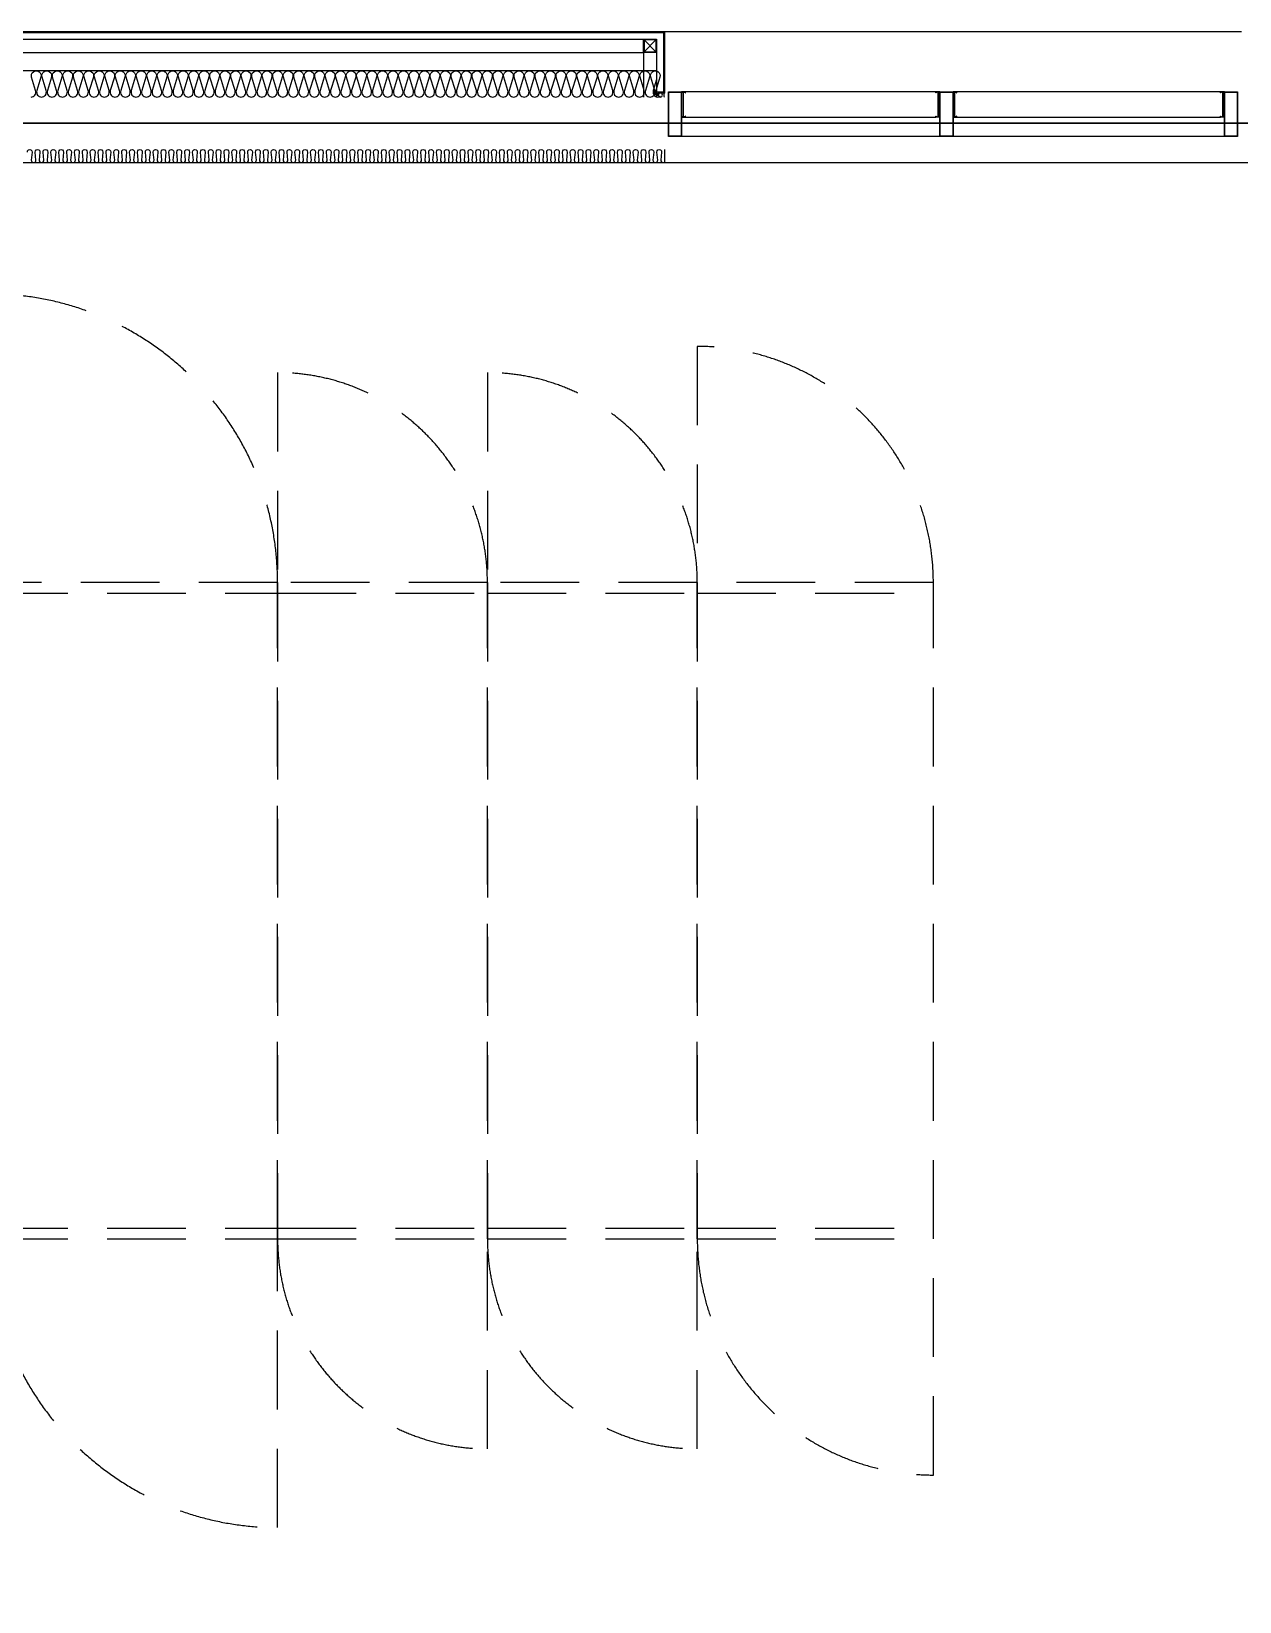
# Model space of a CAD drawing. Header units: millimetres. Extents: x -95754 to 177808, y 34455 to 149960.
# Drawn here: x 129565 to 134171, y 117373 to 123355 of the extents above; entities that cross this region are included whole.
import ezdxf

# ---------------------------------------------------------------- set-up
doc = ezdxf.new("R2010")
doc.units = ezdxf.units.MM
doc.header["$LTSCALE"] = 300
for name, pattern in [('CENTERX2', [4, 2.5, -0.5, 0.5, -0.5]), ('H1', [1.5, 1, -0.5]), ('HID', [2.8, 1.8, -1])]:
    doc.linetypes.add(name, pattern=pattern)
for name, color, linetype in [('------00 Switch Gear', 8, 'Continuous'), ('6FIN', 6, 'Continuous'), ('A-ELE-8', 8, 'Continuous'), ('A-ETC-전기', 253, 'H1'), ('A-FIN', 6, 'Continuous'), ('A-그릴', 4, 'Continuous'), ('A-하지철물', 55, 'Continuous'), ('ISL', 251, 'Continuous'), ('loco_SCR', 1, 'Continuous'), ('SCREW', 6, 'Continuous'), ('SHEET', 6, 'Continuous'), ('도면층1', 3, 'Continuous'), ('보(girder)', 7, 'HID'), ('복합판넬', 6, 'Continuous'), ('코킹', 191, 'Continuous')]:
    doc.layers.add(name, color=color, linetype=linetype)
doc.layers.add('A-ETC-AREA', color=21, linetype='Continuous', plot=False)

# ---------------------------------------------------------------- blocks, each defined once
blk = doc.blocks.new('900X2500')
at = {"layer": 'A-ETC-전기'}
for p, q in [((-2460, 900), (-2460, 0)), ((900, 900), (-42, 900)), ((-40, 900), (-40, 0)), ((-3400, 0), (-2458, 0))]:
    blk.add_line(p, q, dxfattribs=at)
at = {"layer": 'A-ETC-전기', "elevation": 0}
blk.add_lwpolyline([(-2500, 900), (-2500, 0), (0, 0), (0, 900)], close=True, dxfattribs=at)
at = {"layer": 'A-ETC-전기'}
for centre, start, end in [((-2500, 0), 90, 180), ((0, 900), 270, 0)]:
    blk.add_arc(centre, 900, start, end, dxfattribs=at)
blk = doc.blocks.new('800X2500')
at = {"layer": 'A-ETC-전기'}
for p, q in [((-2460, 800), (-2460, 0)), ((800, 800), (-42, 800)), ((-40, 800), (-40, 0)), ((-3300, 0), (-2458, 0))]:
    blk.add_line(p, q, dxfattribs=at)
blk.add_lwpolyline([(-2500, 800), (-2500, 0), (0, 0), (0, 800)], close=True, dxfattribs=at)
for centre, start, end in [((-2500, 0), 90, 180), ((0, 800), 270, 0)]:
    blk.add_arc(centre, 800, start, end, dxfattribs=at)
blk = doc.blocks.new('1100X2500')
at = {"layer": 'A-ETC-전기'}
for p, q in [((-2460, 1100), (-2460, 0)), ((1100, 1100), (-42, 1100)), ((-40, 1100), (-40, 0)), ((-3600, 0), (-2458, 0))]:
    blk.add_line(p, q, dxfattribs=at)
at = {"layer": 'A-ETC-전기', "elevation": 0}
blk.add_lwpolyline([(-2500, 1100), (-2500, 0), (0, 0), (0, 1100)], close=True, dxfattribs=at)
at = {"layer": 'A-ETC-전기'}
for centre, start, end in [((-2500, 0), 90, 180), ((0, 1100), 270, 0)]:
    blk.add_arc(centre, 1100, start, end, dxfattribs=at)
blk = doc.blocks.new('*U2411')
at = {"layer": 'A-그릴', "color": 8, "ltscale": 4}
for p, q in [((-1423.1, 170), (-438.1, 170)), ((-1423.1, 0), (-438.1, 0))]:
    blk.add_line(p, q, dxfattribs=at)
at = {"layer": 'A-그릴', "color": 8}
for p, q in [((-1408.1, 170), (-453.1, 170)), ((-453.1, 72.8), (-1408.1, 72.8))]:
    blk.add_line(p, q, dxfattribs=at)
at = {"layer": 'A-그릴', "color": 7, "ltscale": 4}
blk.add_line((-438.1, 0), (-438.1, 170), dxfattribs=at)
at = {"layer": 'A-그릴', "ltscale": 4}
for points in [[(-1423.1, 0), (-1423.1, 170), (-1473.1, 170), (-1473.1, 0), (-1423.1, 0)], [(-388.1, 0), (-388.1, 170), (-438.1, 170), (-438.1, 0), (-388.1, 0)]]:
    blk.add_lwpolyline(points, dxfattribs=at)
for points in [[(-1424.3, 1.2), (-1424.3, 168.8), (-1471.9, 168.8), (-1471.9, 1.2)], [(-1408.1, 170), (-1423.1, 170), (-1423.1, 168), (-1421.6, 168), (-1421.6, 168.9), (-1417.2, 168.9), (-1417.2, 73.9), (-1421.6, 73.9), (-1421.6, 74.8), (-1423.1, 74.8), (-1423.1, 72.8), (-1408.1, 72.8), (-1408.1, 76.8), (-1409.2, 76.8), (-1409.2, 73.9), (-1416.1, 73.9), (-1416.1, 168.9), (-1409.2, 168.9), (-1409.2, 166), (-1408.1, 166)], [(-453.1, 170), (-438.1, 170), (-438.1, 168), (-439.6, 168), (-439.6, 168.9), (-444, 168.9), (-444, 73.9), (-439.6, 73.9), (-439.6, 74.8), (-438.1, 74.8), (-438.1, 72.8), (-453.1, 72.8), (-453.1, 76.8), (-452, 76.8), (-452, 73.9), (-445.1, 73.9), (-445.1, 168.9), (-452, 168.9), (-452, 166), (-453.1, 166)], [(-389.3, 1.2), (-389.3, 168.8), (-436.9, 168.8), (-436.9, 1.2)]]:
    blk.add_lwpolyline(points, close=True, dxfattribs=at)
blk = doc.blocks.new('*U2290')
at = {"layer": '6FIN'}
blk.add_lwpolyline([(25.3, 50), (-24.7, 50), (-24.7, 0), (25.3, 0)], close=True, dxfattribs=at)
at = {"layer": 'SHEET', "color": 8}
for p, q in [((-22.2, 2.5), (22.8, 47.5)), ((22.8, 2.5), (-22.2, 47.5))]:
    blk.add_line(p, q, dxfattribs=at)
blk.add_lwpolyline([(22.3, 2.3), (-21.7, 2.3, -0.414214), (-22.4, 3), (-22.4, 47, -0.414214), (-21.7, 47.7), (22.3, 47.7, -0.414214), (23, 47), (23, 3, -0.414214)], format="xyb", close=True, dxfattribs=at)
blk = doc.blocks.new('screw-2')
at = {"layer": 'loco_SCR', "linetype": 'CENTERX2'}
blk.add_line((-8.6, 0), (20.1, 0), dxfattribs=at)
at = {"layer": 'loco_SCR'}
for p, q in [((-2.4, 1.6), (-1.7, 3)), ((-0.7, 0.3), (-2.2, 0.8)), ((0, 4), (0, -4)), ((0, 2), (12.5, 2)), ((4.2, 2.5), (2.4, -2.5)), ((5.9, 2.5), (4.1, -2.5)), ((7.6, 2.5), (5.8, -2.5)), ((9.3, 2.5), (7.5, -2.5)), ((11, 2.5), (10.3, 0.5)), ((16, 0), (11.1, 0.8)), ((16, 0), (12.4, -2)), ((16, 0), (12.5, 2)), ((-2.4, -1.6), (-1.7, -3)), ((-0.7, -0.3), (-2.2, -0.8)), ((0, -2), (12.4, -2)), ((9.8, -1), (9.2, -2.5))]:
    blk.add_line(p, q, dxfattribs=at)
for centre, radius, start, end in [((0, 0), 4, 90, 270), ((-2, 1.3), 0.5, 135, 249.90676), ((-2.1, 3.1), 0.393, 352.90945, 75.28993), ((-0.7, 0), 0.262, 273.80758, 86.54792), ((11.1, -0.6), 1.4, 70.8182, 270.52942), ((-2, -1.3), 0.5, 109.98259, 225), ((-2.1, -3), 0.393, 261.9149, 3.48676)]:
    blk.add_arc(centre, radius, start, end, dxfattribs=at)
blk = doc.blocks.new('A$Caf999d5d')
at = {"layer": 'A-FIN'}
for p, q in [((-1, 15), (25, 14.9)), ((3, 19), (29, 18.9)), ((25, 7.4), (25, 14.9)), ((28, 7.4), (25, 7.4)), ((29, 7.4), (25, 7.4)), ((29, 7.4), (29, 18.9))]:
    blk.add_line(p, q, dxfattribs=at)
at = {"layer": '코킹', "color": 1}
blk.add_circle((14.5, 7.5), 7.5, dxfattribs=at)
at = {"layer": '코킹', "color": 1, "extrusion": (0, 0, -1)}
blk.add_ellipse((-1, 7.5), major_axis=(0, 7.5), ratio=0.368706, start_param=0, end_param=3.141604, dxfattribs=at)
at = {"layer": 'SCREW', "xscale": 0.700000000000001, "yscale": 0.700000000000001, "zscale": 0.700000000000001, "rotation": 359.9997454971837}
blk.add_blockref('screw-2', (25, 11.2), dxfattribs=at)
blk = doc.blocks.new('A$C23e6e1ad')
at = {"layer": 'A-하지철물'}
for p, q in [((170, -30), (0, -30)), ((170, -80), (0, -80))]:
    blk.add_line(p, q, dxfattribs=at)
at = {"layer": '복합판넬'}
for p, q in [((250, 0), (15, 0)), ((246, -4), (19, -4))]:
    blk.add_line(p, q, dxfattribs=at)
at = {"layer": 'A-FIN', "rotation": 270}
blk.add_blockref('A$Caf999d5d', (0, -1), dxfattribs=at)
at = {"layer": '보(girder)', "rotation": 90}
blk.add_blockref('*U2290', (220, -55.3), dxfattribs=at)
blk = doc.blocks.new('*U2412')
at = {"layer": 'A-그릴', "color": 8, "ltscale": 4}
for p, q in [((-1473.1, 170), (-438.1, 170)), ((-1473.1, 0), (-438.1, 0))]:
    blk.add_line(p, q, dxfattribs=at)
at = {"layer": 'A-그릴', "color": 8}
for p, q in [((-1458.1, 170), (-453.1, 170)), ((-453.1, 72.8), (-1458.1, 72.8))]:
    blk.add_line(p, q, dxfattribs=at)
at = {"layer": 'A-그릴', "color": 7, "ltscale": 4}
blk.add_line((-438.1, 0), (-438.1, 170), dxfattribs=at)
at = {"layer": 'A-그릴', "ltscale": 4}
for points in [[(-1473.1, 0), (-1473.1, 170), (-1523.1, 170), (-1523.1, 0), (-1473.1, 0)], [(-388.1, 0), (-388.1, 170), (-438.1, 170), (-438.1, 0), (-388.1, 0)]]:
    blk.add_lwpolyline(points, dxfattribs=at)
for points in [[(-1474.3, 1.2), (-1474.3, 168.8), (-1521.9, 168.8), (-1521.9, 1.2)], [(-1458.1, 170), (-1473.1, 170), (-1473.1, 168), (-1471.6, 168), (-1471.6, 168.9), (-1467.2, 168.9), (-1467.2, 73.9), (-1471.6, 73.9), (-1471.6, 74.8), (-1473.1, 74.8), (-1473.1, 72.8), (-1458.1, 72.8), (-1458.1, 76.8), (-1459.2, 76.8), (-1459.2, 73.9), (-1466.1, 73.9), (-1466.1, 168.9), (-1459.2, 168.9), (-1459.2, 166), (-1458.1, 166)], [(-453.1, 170), (-438.1, 170), (-438.1, 168), (-439.6, 168), (-439.6, 168.9), (-444, 168.9), (-444, 73.9), (-439.6, 73.9), (-439.6, 74.8), (-438.1, 74.8), (-438.1, 72.8), (-453.1, 72.8), (-453.1, 76.8), (-452, 76.8), (-452, 73.9), (-445.1, 73.9), (-445.1, 168.9), (-452, 168.9), (-452, 166), (-453.1, 166)], [(-389.3, 1.2), (-389.3, 168.8), (-436.9, 168.8), (-436.9, 1.2)]]:
    blk.add_lwpolyline(points, close=True, dxfattribs=at)

msp = doc.modelspace()

# ---------------------------------------------------------------- linework, layer by layer
at = {"layer": 'A-ELE-8'}
for p, q in [((131978.6, 123355), (134178.6, 123355)), ((131978.6, 122905), (131978.6, 122905))]:
    msp.add_line(p, q, dxfattribs=at)
at = {"layer": 'A-ETC-AREA'}
for points in [[(109303.6, 107505), (145803.6, 107505), (145803.6, 123005), (109303.6, 123005)], [(109303.6, 123005), (136703.6, 123005), (136703.6, 111105), (109303.6, 111105)]]:
    msp.add_lwpolyline(points, close=True, dxfattribs=at)
at = {"layer": 'A-하지철물'}
for points in [[(108983.6, 122950), (108983.6, 123325), (131898.6, 123325)], [(109033.6, 122950), (109033.6, 123275), (131898.6, 123275)]]:
    msp.add_lwpolyline(points, dxfattribs=at)
at = {"layer": 'ISL'}
msp.add_line((131978.6, 122905), (131978.6, 122855), dxfattribs=at)
at = {"layer": 'ISL', "elevation": 0}
for points in [[(131948.6, 123205), (109103.6, 123205)], [(109453.6, 118665), (109453.6, 122855), (112753.6, 122855), (112753.6, 122355), (113553.6, 122355), (113553.6, 122855), (121303.6, 122855), (121303.6, 121855), (123853.6, 121855), (123853.6, 122355), (124353.6, 122355), (124353.6, 122855), (134353.6, 122855), (134353.6, 122355), (135153.6, 122355), (135153.6, 122855), (136553.6, 122855), (136553.6, 118455)]]:
    msp.add_lwpolyline(points, dxfattribs=at)
for points in [[(129563.6, 123105, 0.509267), (129581.3, 123129.3), (129565.9, 123180.8, -1.372593), (129601.3, 123180.8), (129585.9, 123129.3, 0.509267), (129603.6, 123105, 0.509267), (129621.3, 123129.3), (129605.9, 123180.8, -1.372593), (129641.3, 123180.8), (129625.9, 123129.3, 0.509267), (129643.6, 123105, 0.509267), (129661.3, 123129.3), (129645.9, 123180.8, -1.372593), (129681.3, 123180.8), (129665.9, 123129.3, 0.509267), (129683.6, 123105, 0.509267), (129701.3, 123129.3), (129685.9, 123180.8, -1.372593), (129721.3, 123180.8), (129705.9, 123129.3, 0.509267), (129723.6, 123105, 0.509267), (129741.3, 123129.3), (129725.9, 123180.8, -1.372593), (129761.3, 123180.8), (129745.9, 123129.3, 0.509267), (129763.6, 123105, 0.509267), (129781.3, 123129.3), (129765.9, 123180.8, -1.372593), (129801.3, 123180.8), (129785.9, 123129.3, 0.509267), (129803.6, 123105, 0.509267), (129821.3, 123129.3), (129805.9, 123180.8, -1.372593), (129841.3, 123180.8), (129825.9, 123129.3, 0.509267), (129843.6, 123105, 0.509267), (129861.3, 123129.3), (129845.9, 123180.8, -1.372593), (129881.3, 123180.8), (129865.9, 123129.3, 0.509267), (129883.6, 123105, 0.509267), (129901.3, 123129.3), (129885.9, 123180.8, -1.372593), (129921.3, 123180.8), (129905.9, 123129.3, 0.509267), (129923.6, 123105, 0.509267), (129941.3, 123129.3), (129925.9, 123180.8, -1.372593), (129961.3, 123180.8), (129945.9, 123129.3, 0.509267), (129963.6, 123105, 0.509267), (129981.3, 123129.3), (129965.9, 123180.8, -1.372593), (130001.3, 123180.8), (129985.9, 123129.3, 0.509267), (130003.6, 123105, 0.509267), (130021.3, 123129.3), (130005.9, 123180.8, -1.372593), (130041.3, 123180.8), (130025.9, 123129.3, 0.509267), (130043.6, 123105, 0.509267), (130061.3, 123129.3), (130045.9, 123180.8, -1.372593), (130081.3, 123180.8), (130065.9, 123129.3, 0.509267), (130083.6, 123105, 0.509267), (130101.3, 123129.3), (130085.9, 123180.8, -1.372593), (130121.3, 123180.8), (130105.9, 123129.3, 0.509267), (130123.6, 123105, 0.509267), (130141.3, 123129.3), (130125.9, 123180.8, -1.372593), (130161.3, 123180.8), (130145.9, 123129.3, 0.509267), (130163.6, 123105, 0.509267), (130181.3, 123129.3), (130165.9, 123180.8, -1.372593), (130201.3, 123180.8), (130185.9, 123129.3, 0.509267), (130203.6, 123105, 0.509267), (130221.3, 123129.3), (130205.9, 123180.8, -1.372593), (130241.3, 123180.8), (130225.9, 123129.3, 0.509267), (130243.6, 123105, 0.509267), (130261.3, 123129.3), (130245.9, 123180.8, -1.372593), (130281.3, 123180.8), (130265.9, 123129.3, 0.509267), (130283.6, 123105, 0.509267), (130301.3, 123129.3), (130285.9, 123180.8, -1.372593), (130321.3, 123180.8), (130305.9, 123129.3, 0.509267), (130323.6, 123105, 0.509267), (130341.3, 123129.3), (130325.9, 123180.8, -1.372593), (130361.3, 123180.8), (130345.9, 123129.3, 0.509267), (130363.6, 123105, 0.509267), (130381.3, 123129.3), (130365.9, 123180.8, -1.372593), (130401.3, 123180.8), (130385.9, 123129.3, 0.509267), (130403.6, 123105, 0.509267), (130421.3, 123129.3), (130405.9, 123180.8, -1.372593), (130441.3, 123180.8), (130425.9, 123129.3, 0.509267), (130443.6, 123105, 0.509267), (130461.3, 123129.3), (130445.9, 123180.8, -1.372593), (130481.3, 123180.8), (130465.9, 123129.3, 0.509267), (130483.6, 123105, 0.509267), (130501.3, 123129.3), (130485.9, 123180.8, -1.372593), (130521.3, 123180.8), (130505.9, 123129.3, 0.509267), (130523.6, 123105, 0.509267), (130541.3, 123129.3), (130525.9, 123180.8, -1.372593), (130561.3, 123180.8), (130545.9, 123129.3, 0.509267), (130563.6, 123105, 0.509267), (130581.3, 123129.3), (130565.9, 123180.8, -1.372593), (130601.3, 123180.8), (130585.9, 123129.3, 0.509267), (130603.6, 123105, 0.509267), (130621.3, 123129.3), (130605.9, 123180.8, -1.372593), (130641.3, 123180.8), (130625.9, 123129.3, 0.509267), (130643.6, 123105, 0.509267), (130661.3, 123129.3), (130645.9, 123180.8, -1.372593), (130681.3, 123180.8), (130665.9, 123129.3, 0.509267), (130683.6, 123105, 0.509267), (130701.3, 123129.3), (130685.9, 123180.8, -1.372593), (130721.3, 123180.8), (130705.9, 123129.3, 0.509267), (130723.6, 123105, 0.509267), (130741.3, 123129.3), (130725.9, 123180.8, -1.372593), (130761.3, 123180.8), (130745.9, 123129.3, 0.509267), (130763.6, 123105, 0.509267), (130781.3, 123129.3), (130765.9, 123180.8, -1.372593), (130801.3, 123180.8), (130785.9, 123129.3, 0.509267), (130803.6, 123105, 0.509267), (130821.3, 123129.3), (130805.9, 123180.8, -1.372593), (130841.3, 123180.8), (130825.9, 123129.3, 0.509267), (130843.6, 123105, 0.509267), (130861.3, 123129.3), (130845.9, 123180.8, -1.372593), (130881.3, 123180.8), (130865.9, 123129.3, 0.509267), (130883.6, 123105, 0.509267), (130901.3, 123129.3), (130885.9, 123180.8, -1.372593), (130921.3, 123180.8), (130905.9, 123129.3, 0.509267), (130923.6, 123105, 0.509267), (130941.3, 123129.3), (130925.9, 123180.8, -1.372593), (130961.3, 123180.8), (130945.9, 123129.3, 0.509267), (130963.6, 123105, 0.509267), (130981.3, 123129.3), (130965.9, 123180.8, -1.372593), (131001.3, 123180.8), (130985.9, 123129.3, 0.509267), (131003.6, 123105, 0.509267), (131021.3, 123129.3), (131005.9, 123180.8, -1.372593), (131041.3, 123180.8), (131025.9, 123129.3, 0.509267), (131043.6, 123105, 0.509267), (131061.3, 123129.3), (131045.9, 123180.8, -1.372593), (131081.3, 123180.8), (131065.9, 123129.3, 0.509267), (131083.6, 123105, 0.509267), (131101.3, 123129.3), (131085.9, 123180.8, -1.372593), (131121.3, 123180.8), (131105.9, 123129.3, 0.509267), (131123.6, 123105, 0.509267), (131141.3, 123129.3), (131125.9, 123180.8, -1.372593), (131161.3, 123180.8), (131145.9, 123129.3, 0.509267), (131163.6, 123105, 0.509267), (131181.3, 123129.3), (131165.9, 123180.8, -1.372593), (131201.3, 123180.8), (131185.9, 123129.3, 0.509267), (131203.6, 123105, 0.509267), (131221.3, 123129.3), (131205.9, 123180.8, -1.372593), (131241.3, 123180.8), (131225.9, 123129.3, 0.509267), (131243.6, 123105, 0.509267), (131261.3, 123129.3), (131245.9, 123180.8, -1.372593), (131281.3, 123180.8), (131265.9, 123129.3, 0.509267), (131283.6, 123105, 0.509267), (131301.3, 123129.3), (131285.9, 123180.8, -1.372593), (131321.3, 123180.8), (131305.9, 123129.3, 0.509267), (131323.6, 123105, 0.509267), (131341.3, 123129.3), (131325.9, 123180.8, -1.372593), (131361.3, 123180.8), (131345.9, 123129.3, 0.509267), (131363.6, 123105, 0.509267), (131381.3, 123129.3), (131365.9, 123180.8, -1.372593), (131401.3, 123180.8), (131385.9, 123129.3, 0.509267), (131403.6, 123105, 0.509267), (131421.3, 123129.3), (131405.9, 123180.8, -1.372593), (131441.3, 123180.8), (131425.9, 123129.3, 0.509267), (131443.6, 123105, 0.509267), (131461.3, 123129.3), (131445.9, 123180.8, -1.372593), (131481.3, 123180.8), (131465.9, 123129.3, 0.509267), (131483.6, 123105, 0.509267), (131501.3, 123129.3), (131485.9, 123180.8, -1.372593), (131521.3, 123180.8), (131505.9, 123129.3, 0.509267), (131523.6, 123105, 0.509267), (131541.3, 123129.3), (131525.9, 123180.8, -1.372593), (131561.3, 123180.8), (131545.9, 123129.3, 0.509267), (131563.6, 123105, 0.509267), (131581.3, 123129.3), (131565.9, 123180.8, -1.372593), (131601.3, 123180.8), (131585.9, 123129.3, 0.509267), (131603.6, 123105, 0.509267), (131621.3, 123129.3), (131605.9, 123180.8, -1.372593), (131641.3, 123180.8), (131625.9, 123129.3, 0.509267), (131643.6, 123105, 0.509267), (131661.3, 123129.3), (131645.9, 123180.8, -1.372593), (131681.3, 123180.8), (131665.9, 123129.3, 0.509267), (131683.6, 123105, 0.509267), (131701.3, 123129.3), (131685.9, 123180.8, -1.372593), (131721.3, 123180.8), (131705.9, 123129.3, 0.509267), (131723.6, 123105, 0.509267), (131741.3, 123129.3), (131725.9, 123180.8, -1.372593), (131761.3, 123180.8), (131745.9, 123129.3, 0.509267), (131763.6, 123105, 0.509267), (131781.3, 123129.3), (131765.9, 123180.8, -1.372593), (131801.3, 123180.8), (131785.9, 123129.3, 0.509267), (131803.6, 123105, 0.509267), (131821.3, 123129.3), (131805.9, 123180.8, -1.372593), (131841.3, 123180.8), (131825.9, 123129.3, 0.509267), (131843.6, 123105, 0.509267), (131861.3, 123129.3), (131845.9, 123180.8, -1.372593), (131881.3, 123180.8), (131865.9, 123129.3, 0.509267), (131883.6, 123105, 0.509267), (131901.3, 123129.3), (131885.9, 123180.8, -1.372593), (131921.3, 123180.8), (131905.9, 123129.3, 0.509267), (131923.6, 123105, 0.509267), (131941.3, 123129.3), (131925.9, 123180.8, -1.372593), (131961.3, 123180.8), (131945.9, 123129.3, 0.239541), (131948.6, 123112.7, 0.239541)], [(131948.6, 123171.8), (131935.9, 123129.3, 0.702873), (131963.6, 123107.9)], [(129549.6, 122895, -1.108889), (129567.6, 122895), (129564.6, 122865, 0.44469), (129573.6, 122855, 0.44469), (129582.6, 122865), (129579.6, 122895, -1.108889), (129597.6, 122895), (129594.6, 122865, 0.44469), (129603.6, 122855, 0.44469), (129612.6, 122865), (129609.6, 122895, -1.108889), (129627.6, 122895), (129624.6, 122865, 0.44469), (129633.6, 122855, 0.44469), (129642.6, 122865), (129639.6, 122895, -1.108889), (129657.6, 122895), (129654.6, 122865, 0.44469), (129663.6, 122855, 0.44469), (129672.6, 122865), (129669.6, 122895, -1.108889), (129687.6, 122895), (129684.6, 122865, 0.44469), (129693.6, 122855, 0.44469), (129702.6, 122865), (129699.6, 122895, -1.108889), (129717.6, 122895), (129714.6, 122865, 0.44469), (129723.6, 122855, 0.44469), (129732.6, 122865), (129729.6, 122895, -1.108889), (129747.6, 122895), (129744.6, 122865, 0.44469), (129753.6, 122855, 0.44469), (129762.6, 122865), (129759.6, 122895, -1.108889), (129777.6, 122895), (129774.6, 122865, 0.44469), (129783.6, 122855, 0.44469), (129792.6, 122865), (129789.6, 122895, -1.108889), (129807.6, 122895), (129804.6, 122865, 0.44469), (129813.6, 122855, 0.44469), (129822.6, 122865), (129819.6, 122895, -1.108889), (129837.6, 122895), (129834.6, 122865, 0.44469), (129843.6, 122855, 0.44469), (129852.6, 122865), (129849.6, 122895, -1.108889), (129867.6, 122895), (129864.6, 122865, 0.44469), (129873.6, 122855, 0.44469), (129882.6, 122865), (129879.6, 122895, -1.108889), (129897.6, 122895), (129894.6, 122865, 0.44469), (129903.6, 122855, 0.44469), (129912.6, 122865), (129909.6, 122895, -1.108889), (129927.6, 122895), (129924.6, 122865, 0.44469), (129933.6, 122855, 0.44469), (129942.6, 122865), (129939.6, 122895, -1.108889), (129957.6, 122895), (129954.6, 122865, 0.44469), (129963.6, 122855, 0.44469), (129972.6, 122865), (129969.6, 122895, -1.108889), (129987.6, 122895), (129984.6, 122865, 0.44469), (129993.6, 122855, 0.44469), (130002.6, 122865), (129999.6, 122895, -1.108889), (130017.6, 122895), (130014.6, 122865, 0.44469), (130023.6, 122855, 0.44469), (130032.6, 122865), (130029.6, 122895, -1.108889), (130047.6, 122895), (130044.6, 122865, 0.44469), (130053.6, 122855, 0.44469), (130062.6, 122865), (130059.6, 122895, -1.108889), (130077.6, 122895), (130074.6, 122865, 0.44469), (130083.6, 122855, 0.44469), (130092.6, 122865), (130089.6, 122895, -1.108889), (130107.6, 122895), (130104.6, 122865, 0.44469), (130113.6, 122855, 0.44469), (130122.6, 122865), (130119.6, 122895, -1.108889), (130137.6, 122895), (130134.6, 122865, 0.44469), (130143.6, 122855, 0.44469), (130152.6, 122865), (130149.6, 122895, -1.108889), (130167.6, 122895), (130164.6, 122865, 0.44469), (130173.6, 122855, 0.44469), (130182.6, 122865), (130179.6, 122895, -1.108889), (130197.6, 122895), (130194.6, 122865, 0.44469), (130203.6, 122855, 0.44469), (130212.6, 122865), (130209.6, 122895, -1.108889), (130227.6, 122895), (130224.6, 122865, 0.44469), (130233.6, 122855, 0.44469), (130242.6, 122865), (130239.6, 122895, -1.108889), (130257.6, 122895), (130254.6, 122865, 0.44469), (130263.6, 122855, 0.44469), (130272.6, 122865), (130269.6, 122895, -1.108889), (130287.6, 122895), (130284.6, 122865, 0.44469), (130293.6, 122855, 0.44469), (130302.6, 122865), (130299.6, 122895, -1.108889), (130317.6, 122895), (130314.6, 122865, 0.44469), (130323.6, 122855, 0.44469), (130332.6, 122865), (130329.6, 122895, -1.108889), (130347.6, 122895), (130344.6, 122865, 0.44469), (130353.6, 122855, 0.44469), (130362.6, 122865), (130359.6, 122895, -1.108889), (130377.6, 122895), (130374.6, 122865, 0.44469), (130383.6, 122855, 0.44469), (130392.6, 122865), (130389.6, 122895, -1.108889), (130407.6, 122895), (130404.6, 122865, 0.44469), (130413.6, 122855, 0.44469), (130422.6, 122865), (130419.6, 122895, -1.108889), (130437.6, 122895), (130434.6, 122865, 0.44469), (130443.6, 122855, 0.44469), (130452.6, 122865), (130449.6, 122895, -1.108889), (130467.6, 122895), (130464.6, 122865, 0.44469), (130473.6, 122855, 0.44469), (130482.6, 122865), (130479.6, 122895, -1.108889), (130497.6, 122895), (130494.6, 122865, 0.44469), (130503.6, 122855, 0.44469), (130512.6, 122865), (130509.6, 122895, -1.108889), (130527.6, 122895), (130524.6, 122865, 0.44469), (130533.6, 122855, 0.44469), (130542.6, 122865), (130539.6, 122895, -1.108889), (130557.6, 122895), (130554.6, 122865, 0.44469), (130563.6, 122855, 0.44469), (130572.6, 122865), (130569.6, 122895, -1.108889), (130587.6, 122895), (130584.6, 122865, 0.44469), (130593.6, 122855, 0.44469), (130602.6, 122865), (130599.6, 122895, -1.108889), (130617.6, 122895), (130614.6, 122865, 0.44469), (130623.6, 122855, 0.44469), (130632.6, 122865), (130629.6, 122895, -1.108889), (130647.6, 122895), (130644.6, 122865, 0.44469), (130653.6, 122855, 0.44469), (130662.6, 122865), (130659.6, 122895, -1.108889), (130677.6, 122895), (130674.6, 122865, 0.44469), (130683.6, 122855, 0.44469), (130692.6, 122865), (130689.6, 122895, -1.108889), (130707.6, 122895), (130704.6, 122865, 0.44469), (130713.6, 122855, 0.44469), (130722.6, 122865), (130719.6, 122895, -1.108889), (130737.6, 122895), (130734.6, 122865, 0.44469), (130743.6, 122855, 0.44469), (130752.6, 122865), (130749.6, 122895, -1.108889), (130767.6, 122895), (130764.6, 122865, 0.44469), (130773.6, 122855, 0.44469), (130782.6, 122865), (130779.6, 122895, -1.108889), (130797.6, 122895), (130794.6, 122865, 0.44469), (130803.6, 122855, 0.44469), (130812.6, 122865), (130809.6, 122895, -1.108889), (130827.6, 122895), (130824.6, 122865, 0.44469), (130833.6, 122855, 0.44469), (130842.6, 122865), (130839.6, 122895, -1.108889), (130857.6, 122895), (130854.6, 122865, 0.44469), (130863.6, 122855, 0.44469), (130872.6, 122865), (130869.6, 122895, -1.108889), (130887.6, 122895), (130884.6, 122865, 0.44469), (130893.6, 122855, 0.44469), (130902.6, 122865), (130899.6, 122895, -1.108889), (130917.6, 122895), (130914.6, 122865, 0.44469), (130923.6, 122855, 0.44469), (130932.6, 122865), (130929.6, 122895, -1.108889), (130947.6, 122895), (130944.6, 122865, 0.44469), (130953.6, 122855, 0.44469), (130962.6, 122865), (130959.6, 122895, -1.108889), (130977.6, 122895), (130974.6, 122865, 0.44469), (130983.6, 122855, 0.44469), (130992.6, 122865), (130989.6, 122895, -1.108889), (131007.6, 122895), (131004.6, 122865, 0.44469), (131013.6, 122855, 0.44469), (131022.6, 122865), (131019.6, 122895, -1.108889), (131037.6, 122895), (131034.6, 122865, 0.44469), (131043.6, 122855, 0.44469), (131052.6, 122865), (131049.6, 122895, -1.108889), (131067.6, 122895), (131064.6, 122865, 0.44469), (131073.6, 122855, 0.44469), (131082.6, 122865), (131079.6, 122895, -1.108889), (131097.6, 122895), (131094.6, 122865, 0.44469), (131103.6, 122855, 0.44469), (131112.6, 122865), (131109.6, 122895, -1.108889), (131127.6, 122895), (131124.6, 122865, 0.44469), (131133.6, 122855, 0.44469), (131142.6, 122865), (131139.6, 122895, -1.108889), (131157.6, 122895), (131154.6, 122865, 0.44469), (131163.6, 122855, 0.44469), (131172.6, 122865), (131169.6, 122895, -1.108889), (131187.6, 122895), (131184.6, 122865, 0.44469), (131193.6, 122855, 0.44469), (131202.6, 122865), (131199.6, 122895, -1.108889), (131217.6, 122895), (131214.6, 122865, 0.44469), (131223.6, 122855, 0.44469), (131232.6, 122865), (131229.6, 122895, -1.108889), (131247.6, 122895), (131244.6, 122865, 0.44469), (131253.6, 122855, 0.44469), (131262.6, 122865), (131259.6, 122895, -1.108889), (131277.6, 122895), (131274.6, 122865, 0.44469), (131283.6, 122855, 0.44469), (131292.6, 122865), (131289.6, 122895, -1.108889), (131307.6, 122895), (131304.6, 122865, 0.44469), (131313.6, 122855, 0.44469), (131322.6, 122865), (131319.6, 122895, -1.108889), (131337.6, 122895), (131334.6, 122865, 0.44469), (131343.6, 122855, 0.44469), (131352.6, 122865), (131349.6, 122895, -1.108889), (131367.6, 122895), (131364.6, 122865, 0.44469), (131373.6, 122855, 0.44469), (131382.6, 122865), (131379.6, 122895, -1.108889), (131397.6, 122895), (131394.6, 122865, 0.44469), (131403.6, 122855, 0.44469), (131412.6, 122865), (131409.6, 122895, -1.108889), (131427.6, 122895), (131424.6, 122865, 0.44469), (131433.6, 122855, 0.44469), (131442.6, 122865), (131439.6, 122895, -1.108889), (131457.6, 122895), (131454.6, 122865, 0.44469), (131463.6, 122855, 0.44469), (131472.6, 122865), (131469.6, 122895, -1.108889), (131487.6, 122895), (131484.6, 122865, 0.44469), (131493.6, 122855, 0.44469), (131502.6, 122865), (131499.6, 122895, -1.108889), (131517.6, 122895), (131514.6, 122865, 0.44469), (131523.6, 122855, 0.44469), (131532.6, 122865), (131529.6, 122895, -1.108889), (131547.6, 122895), (131544.6, 122865, 0.44469), (131553.6, 122855, 0.44469), (131562.6, 122865), (131559.6, 122895, -1.108889), (131577.6, 122895), (131574.6, 122865, 0.44469), (131583.6, 122855, 0.44469), (131592.6, 122865), (131589.6, 122895, -1.108889), (131607.6, 122895), (131604.6, 122865, 0.44469), (131613.6, 122855, 0.44469), (131622.6, 122865), (131619.6, 122895, -1.108889), (131637.6, 122895), (131634.6, 122865, 0.44469), (131643.6, 122855, 0.44469), (131652.6, 122865), (131649.6, 122895, -1.108889), (131667.6, 122895), (131664.6, 122865, 0.44469), (131673.6, 122855, 0.44469), (131682.6, 122865), (131679.6, 122895, -1.108889), (131697.6, 122895), (131694.6, 122865, 0.44469), (131703.6, 122855, 0.44469), (131712.6, 122865), (131709.6, 122895, -1.108889), (131727.6, 122895), (131724.6, 122865, 0.44469), (131733.6, 122855, 0.44469), (131742.6, 122865), (131739.6, 122895, -1.108889), (131757.6, 122895), (131754.6, 122865, 0.44469), (131763.6, 122855, 0.44469), (131772.6, 122865), (131769.6, 122895, -1.108889), (131787.6, 122895), (131784.6, 122865, 0.44469), (131793.6, 122855, 0.44469), (131802.6, 122865), (131799.6, 122895, -1.108889), (131817.6, 122895), (131814.6, 122865, 0.44469), (131823.6, 122855, 0.44469), (131832.6, 122865), (131829.6, 122895, -1.108889), (131847.6, 122895), (131844.6, 122865, 0.44469), (131853.6, 122855, 0.44469), (131862.6, 122865), (131859.6, 122895, -1.108889), (131877.6, 122895), (131874.6, 122865, 0.44469), (131883.6, 122855, 0.44469), (131892.6, 122865), (131889.6, 122895, -1.108889), (131907.6, 122895), (131904.6, 122865, 0.44469), (131913.6, 122855, 0.44469), (131922.6, 122865), (131919.6, 122895, -1.108889), (131937.6, 122895), (131934.6, 122865, 0.44469), (131943.6, 122855, 0.44469), (131952.6, 122865), (131949.6, 122895, -1.108889), (131967.6, 122895), (131964.6, 122865, 0.44469), (131973.6, 122855, 0.147073), (131978.6, 122856.5, 0.147073)]]:
    msp.add_lwpolyline(points, format="xyb", dxfattribs=at)
at = {"layer": '복합판넬', "elevation": 0}
msp.add_lwpolyline([(108953.6, 122870), (108953.6, 123355), (131978.6, 123355)], dxfattribs=at)
at = {"layer": '복합판넬'}
msp.add_lwpolyline([(108957.6, 122874), (108957.6, 123351), (131974.6, 123351)], dxfattribs=at)

# ---------------------------------------------------------------- block references
at = {"layer": '------00 Switch Gear', "rotation": 90}
for name, p in [('1100X2500', (130503.6, 121254.8)), ('900X2500', (133003.6, 121254.8)), ('800X2500', (131303.6, 121254.8)), ('800X2500', (132103.6, 121254.8))]:
    msp.add_blockref(name, p, dxfattribs=at)
at = {"layer": '도면층1', "xscale": -1}
for name, p in [('*U2411', (131605.4, 122955)), ('*U2412', (132640.4, 122955))]:
    msp.add_blockref(name, p, dxfattribs=at)
at = {"layer": '복합판넬', "xscale": -1, "rotation": 270}
msp.add_blockref('A$C23e6e1ad', (131978.6, 123105), dxfattribs=at)

doc.saveas('drawing.dxf')
